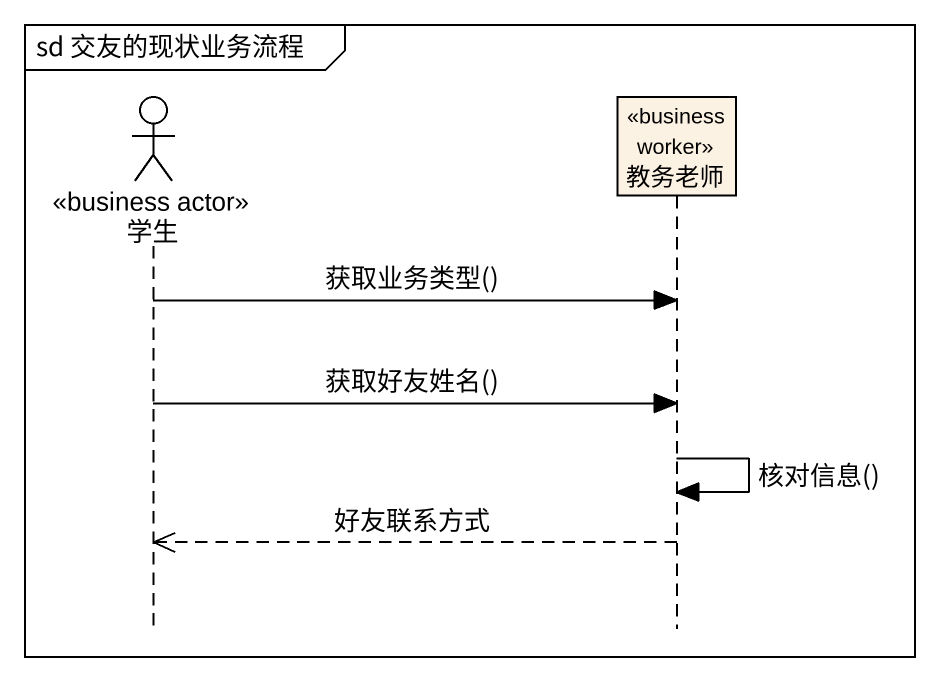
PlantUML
@startuml
mainframe sd 交友的现状业务流程
hide footbox
actor 学生 <<business actor>>
participant 教务老师 <<business worker>>

学生 -> 教务老师 : 获取业务类型()
学生 -> 教务老师 : 获取好友姓名()
教务老师 -> 教务老师 : 核对信息()
教务老师 -->> 学生 : 好友联系方式
@enduml
